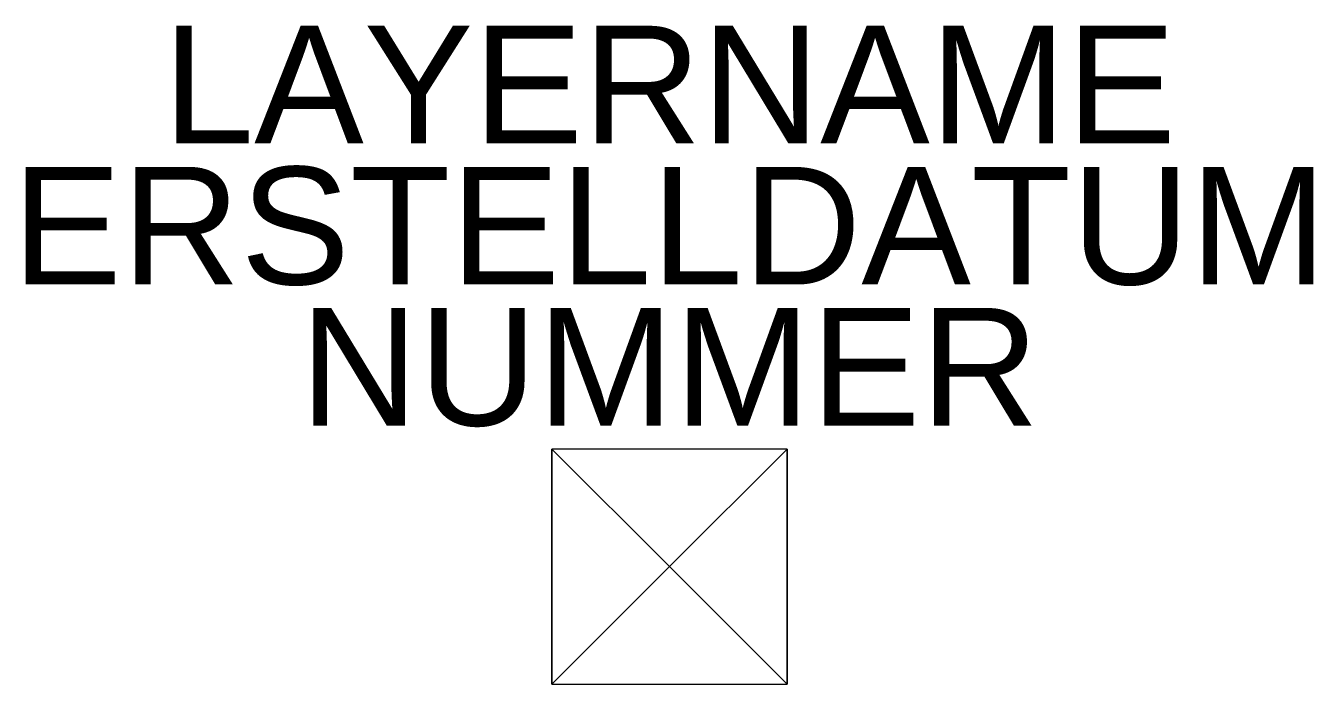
# Model space of a CAD drawing. Header units: metres. Extents: x -0.55 to 0.55, y -0.1 to 0.46.
import ezdxf
from ezdxf.enums import TextEntityAlignment as Align

# ---------------------------------------------------------------- set-up
doc = ezdxf.new("R2010")
doc.units = ezdxf.units.M
doc.styles.get("Standard").update_dxf_attribs({"font": 'arial.ttf'})

msp = doc.modelspace()

# ---------------------------------------------------------------- linework, layer by layer
for points in [[(0, 0, 0), (-0.1, 0.1, -0.1)], [(0, 0, 0), (-0.1, 0.1, 0.1)], [(0.1, 0.1, -0.1), (0.1, 0.1, 0.1), (-0.1, 0.1, 0.1), (-0.1, 0.1, -0.1)], [(-0.1, -0.1, 0.1), (-0.1, 0.1, 0.1)], [(0, 0, 0), (0.1, 0.1, 0.1)], [(0, 0, 0), (0.1, 0.1, -0.1)], [(0.1, 0.1, 0.1), (0.1, -0.1, 0.1), (0.1, -0.1, -0.1)], [(0, 0, 0), (-0.1, -0.1, -0.1)], [(0, 0, 0), (-0.1, -0.1, 0.1)], [(0, 0, 0), (0.1, -0.1, -0.1)], [(0, 0, 0), (0.1, -0.1, 0.1)], [(-0.1, -0.1, -0.1), (-0.1, -0.1, 0.1)], [(-0.1, -0.1, 0.1), (0.1, -0.1, 0.1)]]:
    msp.add_polyline3d(points)
msp.add_polyline3d([(-0.1, -0.1, -0.1), (0.1, -0.1, -0.1), (0.1, 0.1, -0.1), (-0.1, 0.1, -0.1)], close=True)

# ---------------------------------------------------------------- texts
at = {"flags": 1}
for tag, text, p in [('LAYERNAME', '0', (0, 0.36)), ('ERSTELLDATUM', '2022-02-04', (0, 0.24))]:
    msp.add_attdef(tag, text=text, height=0.1, dxfattribs=at).set_placement(p, align=Align.CENTER)
msp.add_attdef('NUMMER', text='0/0', height=0.1).set_placement((0, 0.12), align=Align.CENTER)

doc.saveas('drawing.dxf')
